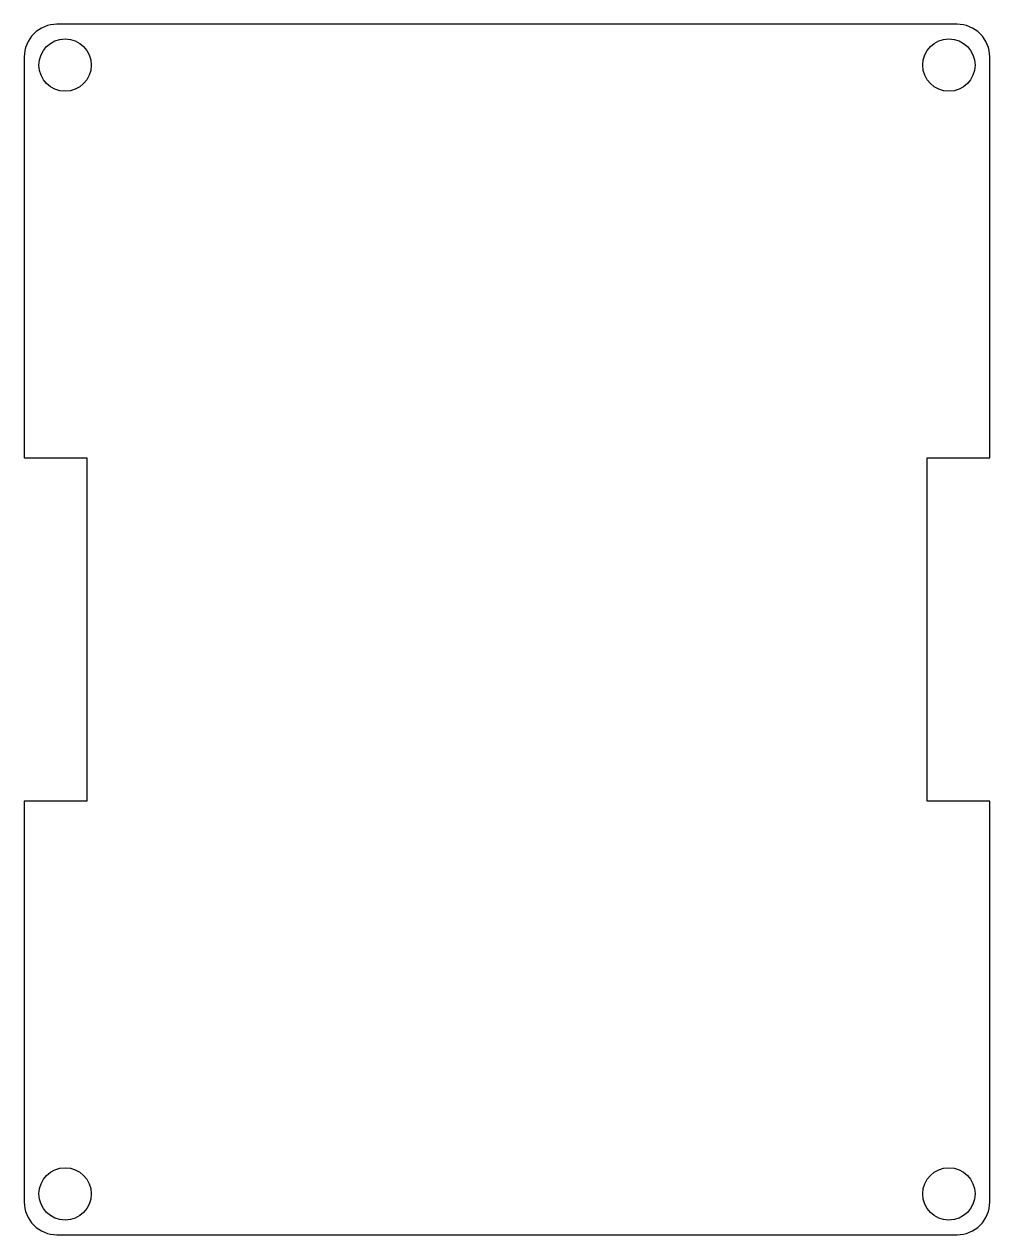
# Model space of a CAD drawing. Header units: millimetres. Extents: x -29.5 to 29.5, y -37 to 37.
import ezdxf

# ---------------------------------------------------------------- set-up
doc = ezdxf.new("R2010")
doc.units = ezdxf.units.MM
doc.layers.get('0').update_dxf_attribs({"linetype": 'CONTINUOUS'})

msp = doc.modelspace()

# ---------------------------------------------------------------- linework, layer by layer
msp.add_lwpolyline([(27.5, -37, 0.414214), (29.5, -35), (29.5, -10.5), (25.672, -10.5), (25.672, 10.5), (29.5, 10.5), (29.5, 35, 0.414214), (27.5, 37), (-27.5, 37, 0.414214), (-29.5, 35), (-29.5, 10.5), (-25.672, 10.5), (-25.672, -10.5), (-29.5, -10.5), (-29.5, -35, 0.414214), (-27.5, -37)], format="xyb", close=True)
for centre in [(-27, 34.5), (27, 34.5), (-27, -34.5), (27, -34.5)]:
    msp.add_circle(centre, 1.6)

doc.saveas('drawing.dxf')
